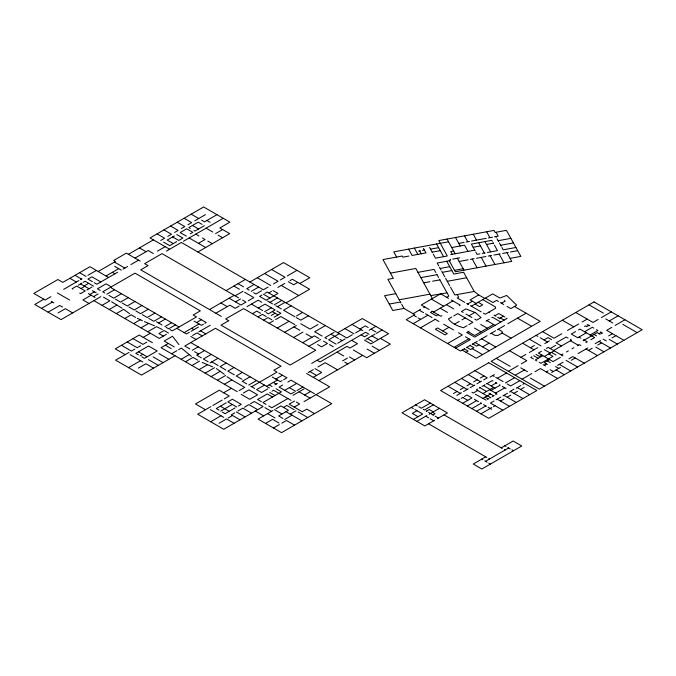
<?xml version="1.0" encoding="UTF-8"?>
<svg xmlns="http://www.w3.org/2000/svg" width="676" height="676" viewBox="0 0 676 676"><rect width="100%" height="100%" fill="white"/><g stroke="black" fill="none" stroke-linecap="round" stroke-linejoin="round"><path stroke-width="1.01" d="M588.509 350.421L592.193 348.216M233.972 367.516L227.846 371.132L234.293 374.85M211.132 376.591L220.199 371.318M442.704 330.919L447.335 333.581L445.07 334.89L435.344 329.271L437.609 327.961L442.704 330.919L448.999 327.302M468.831 324.666L472.862 322.334L457.77 313.613L453.723 315.945M444.022 414.861L501.279 447.85L513.109 441.005L521.745 445.991L481.87 469.017L473.242 464.032L485.731 456.824M43.855 299.231L34.763 304.479L61.026 319.638L100.825 296.663M50.962 296.671L45.191 300L33.8 293.426L57.866 279.526L62.809 282.374L89.942 266.716L108.574 277.473M63.654 289.345L78.906 280.532M80.436 279.653L81.973 278.765M87.931 275.326L96.389 270.442M98.197 271.482L115.486 261.502L113.678 260.463L126.378 253.128L140.202 261.105M128.406 254.294L153.393 239.87M78.357 285.145L81.728 283.193M83.08 282.416L85.083 281.258L93.55 286.151M41.498 308.366L52.39 302.079M160.727 240.462L164.598 238.222L157.06 233.871M167.749 236.406L171.476 234.259L163.938 229.899M174.628 232.434L178.151 230.406L170.614 226.054M181.303 228.581L184.776 226.578L177.239 222.227M187.928 224.762L191.646 222.607L184.109 218.255M194.798 220.79L205.453 214.638M84.154 285.948L88.674 283.337M80.976 288.525L84.796 286.311M135.006 258.105L148.171 250.509L153.359 253.508M174.366 235.924L167.209 240.065L173.309 243.588M105.997 275.985L118.689 268.651M48.097 312.177L59.742 305.451L62.555 307.073M216.962 214.681L204.507 221.863L201.617 220.199M86.824 290.038L91.936 287.08M117.599 272.267L96.871 284.233L94.234 282.72M123.066 269.116L127.629 266.479M130.899 264.586L138.563 260.159M157.525 251.1L165.189 246.672M176.749 241.602L169.727 245.658L163.617 242.135M190.302 233.778L192.846 232.316L186.737 228.784L180.171 232.569L186.28 236.101M204.304 225.691L194.95 231.091L193.936 230.508M58.094 312.904L65.369 308.704L72.67 312.92M89.857 294.491L94.412 291.863M166.406 251.1L181.371 242.464L263.319 289.776L268.026 287.063M183.416 241.273L223.224 218.297M91.099 295.209L82.903 299.941L89.021 303.482M93.55 296.62L98.096 293.992M106.833 294.187L114.54 289.734M198.465 243.335L205.081 239.515L202.428 237.986M215.534 233.642L222.632 229.544M121.426 293.705L113.72 298.158L108.971 295.412M102.034 305.358L109.901 300.812L103.487 297.178M197.907 252.004L229.722 233.634L219.844 227.93L229.874 222.134L203.637 206.983L150.038 237.927L169.625 249.241M128.254 297.651L120.548 302.096L115.368 299.105M109.233 309.515L116.923 305.062M134.938 301.513L127.232 305.958L122.195 303.051M116.289 313.588L123.666 309.329L129.598 313.706M141.918 305.535L134.211 309.988L128.879 306.912M124.798 318.497L131.203 314.796L135.538 317.357M148.281 309.211L140.574 313.664L135.859 310.943M133.62 323.593L140.321 319.731M154.931 313.047L147.224 317.5L142.222 314.61M140.997 327.852L148.695 323.407M161.496 316.841L153.79 321.294L148.872 318.455M158.547 322.984L165.341 319.064M147.748 331.747L156.528 326.685L162.308 329.533M143.177 337.366L150.326 333.234M226.054 290.604L245.405 279.433M164.876 326.635L171.67 322.714M175.456 324.902L168.662 328.823L166.178 327.387M249.892 282.019L283.531 262.592L309.785 277.743L299.738 283.54M129.015 352.416L115.604 360.156L141.495 375.104L175.025 355.745L237.259 391.683M134.803 349.078L131.381 351.055L121.435 345.309M140.6 345.732L137.169 347.709L127.223 341.971M146.768 342.166L142.966 344.363L133.02 338.625M166.431 334.299L159.299 338.414L93.905 300.659M238.628 297.863L162.02 253.635L144.639 263.665L148.052 265.617L140.735 269.842L209.509 309.557L234.192 295.302M254.108 284.452L246.757 288.694L249.233 290.131M235.121 295.843L242.98 291.305M196.505 322.536L201.372 319.723M251.311 291.322L258.654 287.08M140.126 355.838L142.788 354.3M235.468 301.885L240.538 298.961M184.125 332.592L199.023 323.99M168.358 343.467L161.057 347.684L175.025 355.745M189.28 332.322L186.466 333.944L176.74 328.325M191.054 331.299L198.448 327.023M203.366 324.193L201.364 325.342L194.071 321.134M204.879 323.314L206.231 322.536L198.938 318.32M261.637 290.748L255.976 294.018L253.661 292.683M273.442 283.928L278.064 281.267L264.629 273.51M280.236 280.008L285.027 277.245L271.591 269.487M287.266 275.952L296.967 270.349M128.55 367.634L140.583 360.68M239.194 306.042L235.248 308.315L229.823 305.189L215.838 313.225M248.261 300.812L253.846 297.584L244.653 292.269M261.967 295.04L259.601 296.401L266.183 300.203L277.946 293.409L272.918 290.503M264.831 293.376L267.197 292.015L346.796 337.966L352.297 334.789M192.592 335.44L196.986 332.905L202.242 335.938M198.752 331.882L210.228 325.257M277.836 287.435L284.706 283.464M138.394 368.107L145.923 363.764L153.528 368.158M268.752 292.911L271.524 291.314M290.029 280.641L292.37 279.281L309.625 289.243L286.016 302.882M246.977 306.676L258.19 300.203L261.781 302.273M171.56 353.751L176.943 350.641M178.608 349.678L181.371 348.081L191.384 356.353M297.744 282.391L293.646 284.757L288.272 281.655M258.274 308.019L265 304.132L275.107 309.971L268.372 313.85L266.133 312.557M269.868 302.324L277.464 297.939M252.393 313.672L256.804 311.121L260.564 313.292M192.246 350.32L198.212 346.873M274.186 304.817L281.782 300.431M181.143 359.277L189.255 354.596M264.612 311.678L271.338 307.791M257.978 316.892L262.389 314.348L266.209 316.554M277.464 306.71L285.061 302.324M204.575 350.548L196.648 355.128L201.423 357.874M185.444 361.761L193.032 357.384L197.764 360.173M271.228 315.498L275.149 313.241M263.632 320.154L268.034 317.61L271.693 319.723M291.111 305.822L283.514 310.208L294.973 316.824M274.169 317.196L280.895 313.309L276.822 310.96M191.933 365.513L199.521 361.136M211.292 354.427L203.366 358.998L208.132 361.753M269.116 323.322L273.526 320.779M275.622 319.562L280.861 316.537L294.795 324.581M210.075 362.877L218.002 358.297M199.057 369.628L207.574 364.71M296.527 315.929L302.569 312.439M277.287 328.037L289.032 321.261M205.149 373.135L214.562 367.702M226.24 363.054L220.046 366.629L225.902 370.009M308.374 315.785L300.778 320.17L296.274 317.576M284.621 332.279L296.375 325.494M217.418 380.225L225.607 375.493M293.629 337.476L302.949 332.093M317.931 324.556L310.056 329.102L300.727 323.719M242.422 372.4L236.237 375.974L241.932 379.27M325.35 325.587L314.653 331.755L322.114 336.065M224.39 384.247L231.834 379.946L244.712 387.373L239.084 390.627M302.637 342.673L314.382 335.896L318.911 338.507M250.069 376.811L242.261 381.323L246.757 383.917M223.655 392.756L231.386 388.286M308.881 346.281L320.635 339.504M334.012 332.406L324.894 337.67L326.778 338.76M337.73 332.736L362.285 318.557L388.531 333.707L370.904 343.881L364.508 340.189M210.802 406.656L197.688 414.227L223.731 429.268L263.057 406.563L254.32 401.51L250.559 403.682M212.881 405.456L222.193 400.082M224.263 398.882L229.265 396.001L219.269 390.229L195.491 403.952L205.487 409.724M248.7 385.041L256.508 380.529M339.344 333.665L328.654 339.842L336.099 344.143M251.649 386.748L277.042 372.087L273.865 370.245L281.013 366.122L215.483 328.291L184.793 346.011L189.905 348.968M226.198 402.837L216.278 408.558L219.041 410.146M243.343 393.086L248.979 389.832L257.581 394.801L249.757 399.313L241.155 394.345M359.978 329.009L365.37 325.891L368.192 327.522M264.434 385.109L256.618 389.613L261.587 392.486L267.789 388.903M337.645 343.247L345.14 338.93M355.644 332.854L361.145 329.685M275.816 379.05L282.458 375.214M220.706 411.118L232.257 404.451M266.547 386.326L277.481 380.013M210.675 421.731L221.01 415.765M311.729 363.367L365.615 332.262L369.011 334.223M369.13 330.226L375.814 326.364M274.997 384.745L277.329 383.393M282.053 380.673L280.337 381.661L272.251 376.988M283.658 379.743L286.979 377.825L278.892 373.152M235.054 407.949L225.142 413.67L222.379 412.081M238.307 406.065L241.264 404.366L232.409 399.246L227.829 401.89L236.685 407.003M367.524 335.076L364.533 336.809L361.136 334.84M271.997 391.176L273.577 390.263L291.043 400.344M282.669 385.016L279.095 387.078L290.993 393.947L294.271 392.055M287.866 382.016L291.052 380.174L314.467 393.694M234.716 412.833L231.31 414.794L240.048 419.838M237.977 410.949L242.811 408.152L251.556 413.205M244.45 407.214L248.929 404.628L257.666 409.673M219.049 423.277L226.536 418.951L234.065 423.294M228.167 418.013L232.519 415.495M308.248 372.535L313.343 369.595M317.931 366.941L325.24 362.725L337.552 369.831M365.902 339.386L374.986 334.147M376.321 333.369L382.134 330.015M413.129 313.715L420.616 309.388M423.649 307.631L424.756 306.997M284.714 390.322L296.671 383.419M446.692 297.313L448.839 296.08L439.485 279.171M313.258 377.352L321.691 372.484L315.016 368.631M342.588 360.891L347.413 358.103M296.992 390.483L302.949 387.044M413.205 323.686L427.916 315.193M433.536 312.067L452.895 300.896M293.004 395.299L303.904 389.004M287.875 398.519L271.87 407.755L268.752 405.955M318.886 380.605L362.623 355.356M438.141 314.729L436.282 315.802L430.527 312.473L432.395 311.416M272.935 410.518L258.071 419.103L281.546 432.657L331.747 403.665L316.106 394.64M275.96 408.777L280.903 405.921L288.449 410.281L278.63 415.951L282.914 418.419M420.447 327.868L435.217 319.342M304.555 394.97L310.614 391.472M441.943 315.658L440.845 316.292L431.939 311.146M459.283 305.653L460.204 305.121L451.323 299.992M283.481 407.408L286.844 405.465L294.17 409.698M294.533 401.029L289.125 404.147L302.282 411.743L306.786 409.149L314.526 413.611M484.802 298.437L478.726 294.93L470.099 299.916L476.166 303.423M467.623 304.031L472.423 301.259M265.55 423.421L272.589 419.357L278.951 423.024M294.237 407.104L299.645 403.978L296.299 402.051M303.98 401.637L329.651 386.816L306.583 373.498M451.779 317.078L448.408 319.013C452.092 323.812 457.796 326.221 463.466 327.742L467.015 325.705M471.375 306.194L492.694 293.883L499.91 298.048L506.696 295.446L516.709 305.18L510.811 308.586L507.101 306.448M290.241 414.143L296.054 410.788M284.697 419.45L292.066 415.199M273.476 427.993L279.365 424.596M281.808 423.184L286.48 420.48L294.559 425.145M454.407 324.201L459.266 321.396M461.911 319.866L465.257 317.94M468.975 315.802L474.949 312.354M501.474 303.194L505.149 301.074L504.431 300.659M495.001 315.692L498.761 313.52L504.862 317.044M486.095 321.1L489.255 319.275M491.9 317.745L492.627 317.331L500.789 322.038M447.571 343.526L462.333 335L458.505 332.795M468.967 331.257L466.753 332.533L474.687 337.121L507.152 318.362L506.78 318.151M499.201 318.641L503.417 316.207M454.111 347.303L468.874 338.777M493.649 324.531L474.662 335.49L468.147 331.73M455.573 348.148L470.344 339.622L465.401 336.775M464.665 348.63L460.533 351.013L406.225 319.655L414.819 314.695L403.978 308.425L401.713 304.327M466.406 347.625L470.648 345.174M472.186 344.278L477.248 341.363M479.047 340.324L486.999 335.735M490.235 333.86L495.576 330.775M497.443 329.702L504.583 325.579M507.87 323.677L526.055 313.182M466.001 352.289L468.105 351.072L464.268 348.858M479.014 344.819L476.656 346.18L472.777 343.94M482.596 346.898L489.094 343.146M416.982 410.738L412.326 413.425L418.047 416.703M430.342 403.082L421.41 408.236L418.824 406.741M530.474 347.751L534.386 345.495M544.003 339.943L548.025 337.62L551.548 339.656M433.367 404.831L424.435 409.986L423.277 409.318M453.461 393.542L457.06 391.463M460.255 389.621L463.854 387.542M466.905 385.785L470.496 383.706M473.639 381.889L477.239 379.811M480.357 378.011L483.957 375.932M426.48 411.169L429.294 409.538L433.308 411.861M413.408 419.382L422.677 414.025L415.013 409.597M520.959 357.317L525.86 354.486M529.342 352.475L537.792 347.591M544.763 343.577L549.436 340.873M561.773 333.75L554.016 338.228L542.591 331.637M567.544 330.42L578.681 323.99M582.061 322.038L587.174 319.08M456.756 395.443L461.387 392.764M463.55 391.522L468.181 388.844M470.2 387.686L474.831 385.007M476.935 383.791L481.565 381.12M483.653 379.912L487.252 377.833L474.907 370.71M489.948 377.157L494.359 374.614M416.847 421.368L426.81 415.613M429.192 414.236L439.425 408.329M531.835 356.835L530.804 357.435L533.372 358.914M541.442 351.292L538.366 353.066L553.078 361.567L560.37 357.35M546.36 348.453L548.211 347.38L562.922 355.88M575.572 331.586L571.296 334.054L577.743 337.772L586.362 332.795M578.411 329.947L579.923 329.077L594.635 337.569L590.858 339.749M584.486 326.44L585.399 325.916L586.743 326.685L589.016 325.376M586.971 325.004L587.681 324.598L589.785 325.815M457.644 400.386L459.477 399.33M461.15 398.358L462.975 397.302M464.505 396.423L466.939 395.021L471.966 397.919L462.671 403.285M477.602 389.038L476.386 389.739L487.117 395.933M479.276 388.066L480.197 387.542M482.022 386.486L485.072 384.728M486.593 383.85L492.229 380.588L492.99 381.027M508.369 371.293L518.146 365.648M521.289 363.84L526.773 360.671L509.535 350.726M598.15 319.461L592.996 322.444L575.758 312.489M601.463 317.551L611.29 311.873M433.003 414.929L435.057 413.746L432.555 412.292M497.359 378.273L506.501 373M550.188 348.52L555.697 345.343M477.67 390.483L473.251 393.035L471.966 392.291M541.856 355.086L539.507 356.438L536.017 354.427M542.82 355.635L535.257 360.004L536.862 360.933M584.579 331.764L592.337 327.285L593.807 328.139M491.089 385.911L496.268 382.92M553.61 350.498L571.55 340.138L570.333 339.436M544.307 356.505L554.159 350.819M434.693 420.244L424.798 425.956L402.009 412.799L424.587 399.761L447.377 412.918L437.355 418.714M482.977 393.542L493.641 387.39M515.205 375.239L524.407 369.933M609.253 320.948L618.126 315.819M491.013 390.441L500.155 385.168L499.547 384.813M505.487 382.962L514.63 377.69M467.344 405.989L476.639 400.623M590.165 334.992L597.922 330.513L596.494 329.685M549.622 359.564L544.357 362.606L547.501 364.423M482.698 398.485L490.472 393.998M583.05 340.788L597.178 332.634L600.178 334.366M561.325 354.951L562.964 354.013M566.42 352.019L568.372 350.886M571.972 348.808L573.89 347.701M577.279 345.749L579.264 344.599L580.861 345.52M495.584 393.086L504.727 387.804M544.231 365.184L546.521 363.857M599.063 333.724L601.277 332.448M522.041 379.194L531.818 373.541M534.961 371.732L540.445 368.564L557.675 378.518M611.822 327.353L606.668 330.336L623.897 340.281M615.143 325.443L624.962 319.765M486.137 400.116L475.321 394.226M487.506 399.33L488.418 398.798M489.796 398.012L490.86 397.395M492.229 396.601L494.207 395.46M495.736 394.581L496.953 393.871L489.678 389.672M519.802 380.681L510.667 385.954L507.161 383.934M585.965 342.571L587.258 341.828L583.565 339.69M601.581 333.564L602.392 333.091L600.33 331.908M471.882 408.6L481.177 403.234M513.921 389.199L510.329 391.277L522.666 398.401M494.055 401.003L490.455 403.082L502.8 410.205M496.142 399.795L500.772 397.125M502.885 395.908L507.515 393.229M509.586 392.038L510.617 391.438M516.244 388.193L520.875 385.514M522.852 384.374L524.534 383.41M476.538 411.287L485.833 405.921M546.259 371.927L548.109 370.854M557.573 365.386L563.1 362.201M568.93 358.838L572.825 356.582L584.25 363.181M578.073 353.556L587.757 347.963M595.21 343.661L600.584 340.56M608.679 335.879L612.481 333.69M500.468 401.096L504.068 399.026M507.211 397.209L510.803 395.13M513.912 393.339L517.503 391.269M520.571 389.494L524.17 387.416M571.237 360.291L575.242 357.984M597.668 345.073L601.547 342.833M551.658 372.493L560.379 367.457M612 337.924L615.912 335.668M480.923 413.822L491.798 407.543M493.421 406.614L495.001 405.701M485.554 461.328L508.682 447.977M511.064 338.169L502.167 333.031L498.001 335.414L495.026 335.414L491.291 333.26M448.568 241.78L393.778 251.869L396.635 257.049M458.767 243.385L464.057 242.414M466.06 242.042L469.448 241.416M471.544 241.028L486.272 238.324M488.402 237.927L492.525 237.166M494.511 236.803L498.195 236.127L496.057 232.257M418.63 251.117L420.328 250.804M422.415 250.416L424.393 250.052M430.494 249.157L438.614 247.661M451.745 247.543L464.539 245.185L467.978 251.404M408.794 256.077L402.871 257.167L402.237 256.018L382.954 259.576L393.314 278.326L387.897 279.332L399.533 300.389M432.158 252.165L440.279 250.669M498.136 240.707L510.879 238.366M486.551 244.475L493.37 243.216M473.158 247.281L480.475 245.937M453.655 250.99L450.698 251.54L452.227 254.311M500.654 245.261L513.397 242.912M450.723 254.582L474.746 250.162M479.901 253.863L477.079 254.387L475.803 252.072M482.326 253.415L485.072 252.917M487.421 252.478L497.46 250.635L494.443 245.168M450.562 259.508L449.827 259.643L450.36 260.598L437.169 263.023L438.825 266.014M452.743 259.102L459.697 257.826M515.915 247.475L503.172 249.824L501.896 247.509M390.449 273.138L415.825 268.465L432.37 298.581M459.148 261.451L468.138 259.795M470.369 259.39L474.138 258.688M476.504 258.257L485.917 256.525M488.275 256.086L491.596 255.477M493.928 255.046L500.037 253.922M502.614 253.449L508.251 252.41M510.431 252.013L517.681 250.678M417.962 272.344L434.077 269.378L435.817 272.521M440.169 268.457L449.717 266.69M510.093 258.376L520.841 256.39L506.451 230.347L495.094 232.434L493.979 230.415L438.783 240.58L447.301 255.993L435.479 258.173L433.274 254.176M442.307 272.327L451.855 270.569M454.525 270.324L463.17 268.735M420.878 277.625L436.992 274.659M423.759 282.838L429.885 281.715M432.572 281.216L439.873 279.872M447.267 281.3L466.643 277.735M395.815 293.654L384.61 295.716L392.773 310.487L403.978 308.425M399.212 299.806L430.004 294.136M430.823 295.615L446.997 292.843M389.232 304.082L400.437 302.02M450.529 287.199L454.813 294.964L474.231 291.466L478.726 294.93M144.419 321.624L154.55 325.84M202.225 362.454L212.627 366.84M137.329 318.295L142.475 320.762M589.024 304.834L603.355 313.106M622.833 324.353L637.164 332.626M605.789 318.945L612.769 322.976M609.16 339.344L617.34 344.067M603.119 339.107L606.347 340.966M562.373 320.221L573.789 326.812M599.088 341.422L610.512 348.013M578.994 337.054L580.845 338.127M595.759 347.092L603.938 351.816M514.453 306.481L540.2 321.353L476.31 358.238L462.164 350.075M568.06 338.127L566.15 337.028L556.061 342.85L561.46 345.968M586.007 348.977L597.423 355.568M570.493 340.755L578.208 345.208M498.449 301.454L496.573 300.372L492.888 302.493L485.334 298.133M500.367 302.561L503.738 304.513M517.495 318.126L531.64 326.297M482.774 299.612L495.423 306.912L495.694 308.222L485.292 314.23L483.416 313.14M536.102 335.38L537.868 336.403M540.149 337.721L547.526 341.98M478.169 302.265L482.681 304.876L479.597 306.659L475.084 304.048M500.384 317.957L504.119 320.111M488.875 312.16L489.711 312.633M494.097 315.168L495.905 316.216M497.654 317.221L499.657 318.379M529.452 339.225L540.994 345.884M566.049 360.35L577.6 367.017M464.733 302.358L457.246 298.04L458.691 297.203L457.246 294.592M466.702 303.499L468.553 304.563M470.504 305.687L481.236 311.889M551.447 352.382L555.968 354.993M544.332 349.619L550.281 353.058M548.768 353.928L552.968 356.353L540.952 363.291L539.135 362.243M448.501 298.361L440.625 293.815L421.266 304.986L429.142 309.532M486.897 320.635L495.06 325.342M498.237 329.246L502.124 331.493L502.167 333.031M522.573 343.197L533.998 349.788M559.297 364.398L570.721 370.989M547.323 360.891L550.323 362.623M463.111 312.422L461.471 311.475L465.933 308.898L475.549 312.692L481.058 317.602L476.572 320.187L474.78 319.156M466.001 314.087L471.941 317.517M555.562 366.553L558.756 368.395M446.388 304.648L453.706 308.873M480.729 324.463L487.252 328.223M533.753 355.728L538.206 358.297M556.111 369.983L564.291 374.698M431.398 299.138L443.659 306.22M543.191 364.584L545.515 365.927M550.12 369.696L553.306 371.538M440.203 308.222L447.512 312.447M474.493 328.063L481.016 331.832M481.625 338.837L495.77 346.999M520.765 367.837L527.5 371.715M434.803 319.106L438.927 321.489M443.65 324.218L453.545 329.93M419.238 310.183L423.59 312.692M425.424 313.748L432.032 317.568M475.135 342.58L489.28 350.751M496.294 358.365L510.169 366.384M530.559 378.154L544.433 386.165M470.065 345.512L473.868 347.701L470.623 349.576L466.82 347.38M472.245 348.639L482.588 354.613M413.704 315.337L416.441 316.917M418.207 317.94L420.683 319.368M517.275 387.593L529.621 394.716M492.686 375.577L494.207 376.456M495.736 377.335L503.045 381.56M495.584 382.523L496.953 383.317M502.285 386.393L506.096 388.599M206.924 220.477L210.135 222.328M487.05 383.579L494.976 388.159M191.181 214.174L198.719 218.525M468.189 374.589L480.535 381.712M503.916 395.308L516.253 402.431M483.543 385.607L490.134 389.41M202.056 224.398L198.195 222.167L188.849 227.567L190.235 228.37M206.087 228.192L212.737 232.029M218.145 235.147L222.624 237.732M479.96 387.678L486.551 391.48M489.027 393.17L493.598 395.806M461.454 378.484L473.792 385.607M497.173 399.195L509.518 406.327M192.499 225.454L198.609 228.987M487.413 395.764L490.539 397.572M371.006 329.144L375.814 331.916M485.022 397.15L488.157 398.95M380.419 338.389L390.305 344.092L366.705 357.714L353.295 349.974M454.804 382.32L467.15 389.444M195.77 234.141L198.93 235.966M207.828 241.104L212.306 243.69M352.078 324.446L362.801 330.632M371.935 335.904L378.323 339.597M281.267 285.449L298.733 295.53M474.358 399.296L478.515 401.705M480.484 402.837L481.464 403.403M483.543 404.603L486.289 406.191M488.114 407.248L491.621 409.267M367.288 338.583L372.375 341.524M448.011 386.241L460.356 393.364M189.162 237.96L205.698 247.509M257.303 277.743L270.73 285.492M344.904 328.587L353.97 333.826M462.714 397.454L467.741 400.361M372.146 346.188L379.413 350.379M176.782 234.53L182.892 238.062L178.751 240.445L172.642 236.921M367.144 349.07L374.42 353.269M351.664 340.315L357.494 343.687L349.931 348.047L347.016 346.365L320.061 361.93L317.145 360.24M263.403 294.212L269.986 298.006M330.961 334.172L338.448 338.49M339.918 339.335L342.166 340.636M238.062 283.675L243.563 286.852M267.535 300.981L272.546 303.87M275.825 305.763L281.385 308.974M233.913 286.066L239.414 289.252M504.871 445.771L505.952 446.405M507.921 447.537L510.219 448.864M511.893 449.827L513.498 450.757M272.293 311.594L278.089 314.931M323.483 341.143L327.488 343.459L321.615 346.847L317.61 344.54M329.44 344.583L333.192 346.754M349.441 356.936L354.663 359.953M293.942 326.897L299.831 330.294M306.067 333.893L311.957 337.29M337.045 352.12L343.704 355.965M501.279 447.85L502.26 448.416M504.33 449.608L505.09 450.055M251.464 304.09L262.66 310.554M242.523 300.11L245.996 302.113L240.926 305.037L229.13 298.226M344.768 362.15L347.81 363.908M415.655 404.916L417.286 405.862M426.083 410.94L426.894 411.405M428.609 412.394L433.46 415.199M435.124 416.154L438.454 418.081M139.476 247.906L146.084 251.717M411.287 407.442L413.323 408.625M425.779 416.205L428.626 417.852M430.19 418.757L433.73 420.802M220.908 302.975L227.271 306.65M428.533 423.801L486.788 457.441M488.782 458.59L489.542 459.029M481.735 459.131L482.799 459.739M484.785 460.888L487.092 462.223M488.765 463.187L490.362 464.108M309.921 371.572L316.596 375.425M114.472 262.094L124.849 268.085M114.709 266.352L121.274 270.147M112.343 272.318L114.928 273.814M200.527 330.86L205.783 333.893M191.57 328.291L193.919 329.643M299.062 391.801L310.047 398.139M289.353 387.644L295.632 391.269M111.27 286.861L106.031 283.827L97.42 288.796L100.242 290.426M100.825 281.951L91.902 276.797L87.939 279.087L92.401 281.655M110.416 287.351L179.064 326.99M273.298 382.422L276.154 384.069M190.826 336.462L196.082 339.496M79.599 272.681L86.055 276.408M269.175 384.805L272.031 386.461M276.129 388.793L281.436 391.86L262.888 402.566L266.031 404.383M156.359 321.717L162.063 325.012M169.963 329.567L172.279 330.902L196.505 316.917L193.175 314.999L200.333 310.867L135.006 273.155L102.71 291.804L104.805 293.012M75.044 275.309L81.5 279.036M190.759 342.571L269.403 387.973M269.724 392.486L275.039 395.561M80.562 283.869L89.029 288.762M92.384 290.697L96.254 292.928M69.865 278.301L76.32 282.027M194.595 351.672L198.609 353.996M211.808 361.871L218.103 365.505M272.538 396.998L267.223 393.931L257.573 399.499L261.426 401.721M298.124 411.98L307.741 417.531M250.593 386.131L254.675 388.489M163.313 336.099L158.911 333.555L164.074 330.505L168.501 333.107M88.345 293.612L95.012 297.465M174.332 346.915L164.175 341.05L172.515 336.234L178.92 344.599M285.999 411.692L301.927 420.886M72.729 289.041L72.163 288.72L76.734 286.075L85.21 290.967L80.63 293.612L79.709 293.08M165.333 345.216L171.248 348.63M274.448 409.648L281.993 414.008M152.446 342.715L139.188 335.059L115.258 348.875L125.204 354.621M264.941 407.653L271.422 411.388M267.552 413.627L275.031 417.945M57.316 292.919L69.653 300.043M158.902 353.565L168.848 359.311M255.308 411.033L263.682 415.867M153.114 356.911L163.051 362.657M51.258 301.428L53.818 302.907M138.47 351.816L147.106 356.793M148.416 359.624L158.361 365.361M138.436 354.866L135.808 353.345L148.534 346.002L157.17 350.988L144.444 358.331L141.816 356.818M236.346 411.887L245.084 416.94M220.376 406.2L229.232 411.312M130.071 354.613L142.822 361.973M210.413 409.639L223.773 417.354M594.035 334.451L596.477 335.862M209.509 309.557L221.297 316.393M111.608 301.792L122.069 308.231M226.959 376.684L231.834 379.946M216.413 368.614L224.314 374.259M506.932 252.655L511.757 261.384L455.328 271.777L449.261 260.801M495.846 236.558L496.277 237.344M497.063 238.772L498.668 241.67M499.378 242.954L501.178 246.216M492.331 241.349L491.773 240.326L471.392 244.087L475.059 250.728M493.1 242.735L493.641 243.715M499.209 254.075L504.034 262.812M486.669 231.758L489.923 237.648M484.954 241.585L490.641 251.886M490.168 255.739L494.984 264.477M478.709 242.735L484.396 253.035M473.251 234.234L476.504 240.115M481.211 257.387L486.036 266.124M464.505 235.848L467.75 241.729M472.254 259.043L477.079 267.772M455.514 237.496L460.204 245.98M447.064 239.059L455.185 253.762M457.373 258.249L463.973 270.189M474.231 291.466L463.618 272.259L453.79 274.067L446.718 261.266M436.586 243.985L443.6 256.677M429.547 247.433L432.454 252.689M439.552 267.333L441.056 270.054M441.825 271.456L444.715 276.687M445.543 278.182L449.684 285.686M423.455 248.362L425.973 252.917L412.115 255.469L408.617 249.14M436.738 274.194L438.547 277.481M419.678 250.923L421.258 253.787M414.354 248.084L417.852 254.413M400.293 301.758L400.944 302.941M228.716 320.694L221.01 325.139L290.122 365.04L315.743 350.244L243.63 308.611L225.683 318.928L228.716 320.694M488.723 362.733L440.583 390.534L488.723 418.326L536.871 390.534L488.723 362.733M594.052 301.927L491.131 361.347L539.279 389.139L642.2 329.719L594.052 301.927"/></g></svg>
